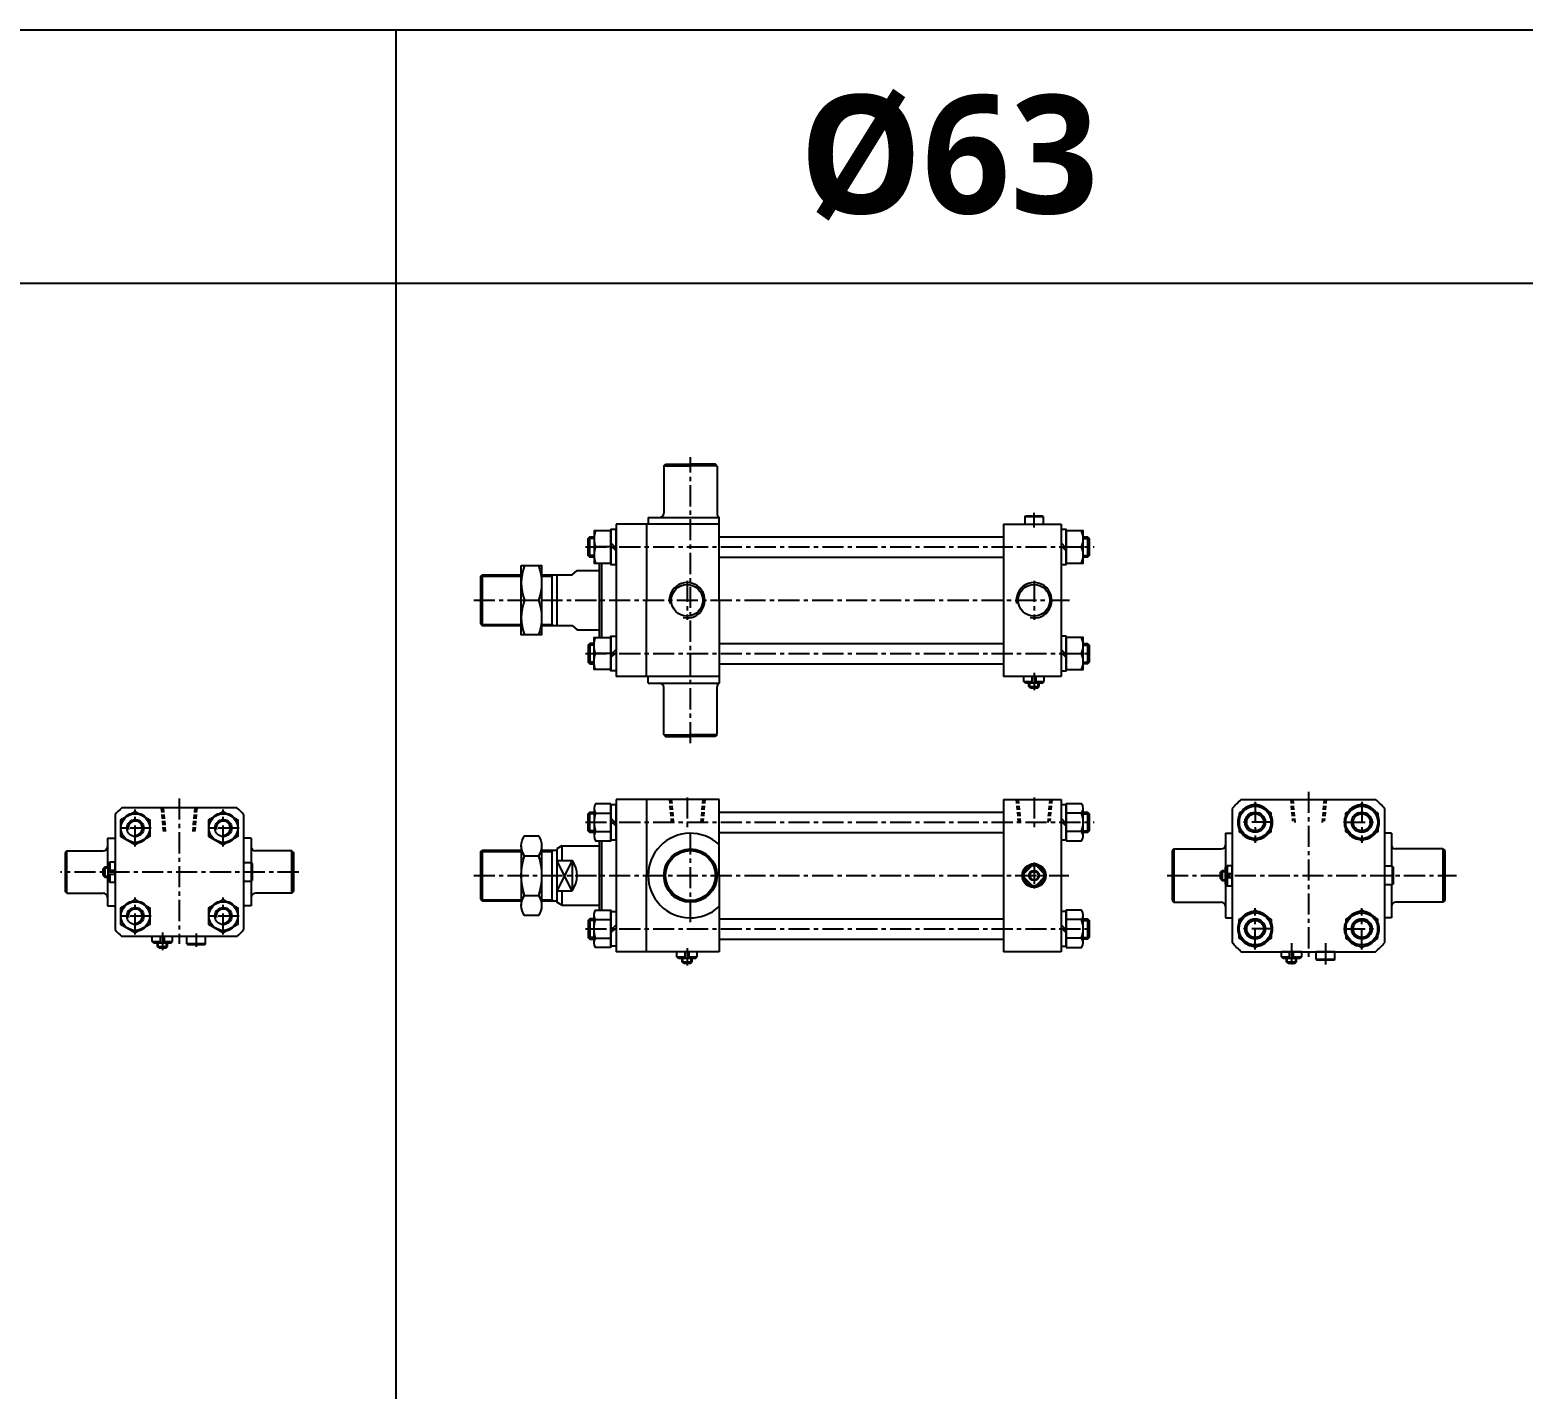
# Model space of a CAD drawing. Extents: x -819 to 29893, y -8942 to 9886.
# Drawn here: x 1222 to 2104, y 2649 to 3452 of the extents above; entities that cross this region are included whole.
import ezdxf

# ---------------------------------------------------------------- set-up
doc = ezdxf.new("R2010")
doc.units = 0
doc.header["$LTSCALE"] = 10
doc.header["$MEASUREMENT"] = 0
for name, pattern in [('CENTER', [2, 1.25, -0.25, 0.25, -0.25]), ('CENTERX2', [4, 2.5, -0.5, 0.5, -0.5]), ('HIDDEN', [0.375, 0.25, -0.125])]:
    doc.linetypes.add(name, pattern=pattern)
doc.layers.get('0').update_dxf_attribs({"linetype": 'CONTINUOUS'})
doc.layers.get('DEFPOINTS').update_dxf_attribs({"linetype": 'CONTINUOUS'})
for name, color, linetype in [('CEN', 1, 'CENTERX2'), ('CENTER', 1, 'CENTER'), ('ML', 7, 'CONTINUOUS'), ('THIN', 3, 'CONTINUOUS')]:
    doc.layers.add(name, color=color, linetype=linetype)
doc.styles.add('문자', font='romans.shx')

msp = doc.modelspace()

# ---------------------------------------------------------------- linework, layer by layer
for p, q in [((0, 3452.3), (4840.22, 3452.3)), ((1438, 1845.54), (1438, 3452.3)), ((4840.22, 3302.3), (0, 3302.3))]:
    msp.add_line(p, q)
at = {"layer": 'CEN', "color": 1, "linetype": 'CENTER'}
for p, q in [((1319.89, 2918.15), (1319.89, 2910.27)), ((1967.05, 2912.45), (1967.05, 2898.45)), ((1987.05, 2912.45), (1987.05, 2899.45))]:
    msp.add_line(p, q, dxfattribs=at)
at = {"layer": 'CENTER'}
for p, q in [((1283.87, 2969.63), (1283.87, 2991.42)), ((1335.87, 2969.63), (1335.87, 2991.42)), ((1945.55, 2996.12), (1945.55, 2971.78)), ((2008.55, 2996.12), (2008.55, 2971.78)), ((1956.1, 2983.95), (1935, 2983.95)), ((1998, 2983.95), (2019.1, 2983.95)), ((1293.32, 2980.53), (1274.42, 2980.53)), ((1345.32, 2980.53), (1326.42, 2980.53)), ((1283.87, 2917.63), (1283.87, 2939.42)), ((1335.87, 2917.63), (1335.87, 2939.42)), ((1945.55, 2908.78), (1945.55, 2933.12)), ((2008.55, 2908.78), (2008.55, 2933.12)), ((1293.32, 2928.53), (1274.42, 2928.53)), ((1345.32, 2928.53), (1326.42, 2928.53)), ((1956.1, 2920.95), (1935, 2920.95)), ((1998, 2920.95), (2019.1, 2920.95))]:
    msp.add_line(p, q, dxfattribs=at)
at = {"layer": 'DEFPOINTS', "color": 0, "linetype": 'ByBlock'}
msp.add_point((1928.05, 2927.45), dxfattribs=at)
at = {"layer": 'ML'}
for p, q in [((1596.15, 3194.67), (1597.15, 3195.67)), ((1596.15, 3194.67), (1611.9, 3194.67)), ((1596.15, 3194.67), (1596.15, 3166.67)), ((1627.65, 3194.67), (1611.9, 3194.67)), ((1627.65, 3194.67), (1626.65, 3195.67)), ((1627.65, 3194.34), (1627.65, 3166.34)), ((1567.9, 3160.17), (1567.9, 3070.17)), ((1585.9, 3160.17), (1567.9, 3160.17)), ((1628.9, 3160.17), (1585.9, 3160.17)), ((1585.9, 3160.17), (1585.9, 3115.17)), ((1628.9, 3160.17), (1585.9, 3160.17)), ((1586.9, 3164.17), (1586.9, 3160.17)), ((1628.9, 3160.17), (1628.9, 3164.17)), ((1628.9, 3115.17), (1628.9, 3160.17)), ((1796.9, 3160.17), (1830.9, 3160.17)), ((1796.9, 3160.17), (1796.9, 3115.17)), ((1809.4, 3164.67), (1809.9, 3165.17)), ((1809.4, 3164.67), (1820.4, 3164.67)), ((1809.4, 3160.17), (1820.4, 3160.17)), ((1809.9, 3165.17), (1819.9, 3165.17)), ((1820.4, 3164.67), (1819.9, 3165.17)), ((1830.9, 3160.17), (1830.9, 3070.17)), ((1552.34, 3140.67), (1552.34, 3152.67)), ((1846.45, 3152.67), (1846.45, 3140.67)), ((1564.9, 3146.67), (1555.75, 3146.67)), ((1564.9, 3149.02), (1567.9, 3146.02)), ((1564.9, 3147.32), (1567.9, 3144.32)), ((1833.9, 3146.02), (1830.9, 3149.02)), ((1833.9, 3144.32), (1830.9, 3147.32)), ((1833.9, 3146.67), (1843.05, 3146.67)), ((1541.9, 3130.17), (1544.9, 3132.67)), ((1557.9, 3137.17), (1557.9, 3093.17)), ((1559.4, 3137.17), (1559.4, 3093.17)), ((1487.9, 3129.17), (1488.9, 3130.17)), ((1487.9, 3129.17), (1487.9, 3101.17)), ((1488.9, 3130.17), (1488.9, 3100.17)), ((1529.9, 3130.17), (1529.9, 3100.17)), ((1532.9, 3130.17), (1532.9, 3100.17)), ((1513.78, 3115.17), (1522.12, 3115.17)), ((1585.9, 3070.17), (1585.9, 3115.17)), ((1628.9, 3115.17), (1628.9, 3070.17)), ((1796.9, 3115.17), (1796.9, 3070.17)), ((1487.9, 3101.17), (1488.9, 3100.17)), ((1541.9, 3100.17), (1544.9, 3097.67)), ((1552.34, 3089.67), (1552.34, 3077.67)), ((1846.45, 3089.67), (1846.45, 3077.67)), ((1564.9, 3083.67), (1555.75, 3083.67)), ((1564.9, 3083.02), (1567.9, 3086.02)), ((1564.9, 3081.32), (1567.9, 3084.32)), ((1833.9, 3083.02), (1830.9, 3086.02)), ((1833.9, 3081.32), (1830.9, 3084.32)), ((1833.9, 3083.67), (1843.05, 3083.67)), ((1585.9, 3070.17), (1567.9, 3070.17)), ((1628.9, 3070.17), (1585.9, 3070.17)), ((1586.9, 3066.17), (1586.9, 3070.17)), ((1596.15, 3035.67), (1596.15, 3063.67)), ((1627.65, 3036.01), (1627.65, 3064.01)), ((1628.9, 3070.17), (1628.9, 3066.17)), ((1830.9, 3070.17), (1796.9, 3070.17)), ((1820.9, 3070.17), (1808.9, 3070.17)), ((1808.9, 3067.17), (1808.9, 3070.17)), ((1808.9, 3067.17), (1813.71, 3067.17)), ((1809.9, 3066.17), (1808.9, 3067.17)), ((1819.9, 3066.17), (1809.9, 3066.17)), ((1811.9, 3064.17), (1811.9, 3066.17)), ((1812.9, 3063.17), (1811.9, 3064.17)), ((1811.9, 3064.17), (1817.9, 3064.17)), ((1816.9, 3063.17), (1812.9, 3063.17)), ((1813.71, 3066.17), (1813.71, 3070.17)), ((1816.09, 3066.17), (1816.09, 3070.17)), ((1816.09, 3067.17), (1820.9, 3067.17)), ((1816.9, 3063.17), (1817.9, 3064.17)), ((1817.9, 3064.17), (1817.9, 3066.17)), ((1819.9, 3066.17), (1820.9, 3067.17)), ((1820.9, 3067.17), (1820.9, 3070.17)), ((1596.15, 3035.67), (1597.15, 3034.67)), ((1596.15, 3035.67), (1611.9, 3035.67)), ((1627.65, 3035.67), (1611.9, 3035.67)), ((1627.65, 3035.67), (1626.65, 3034.67)), ((1343.91, 2992.53), (1275.88, 2992.53)), ((1554.9, 2992.18), (1554.9, 2975.72)), ((1585.9, 2997.45), (1567.9, 2997.45)), ((1567.9, 2997.45), (1567.9, 2907.45)), ((1628.9, 2997.45), (1585.9, 2997.45)), ((1585.9, 2997.45), (1585.9, 2952.45)), ((1628.9, 2952.45), (1628.9, 2997.45)), ((1796.9, 2997.45), (1830.9, 2997.45)), ((1796.9, 2997.45), (1796.9, 2952.45)), ((1830.9, 2997.45), (1830.9, 2907.45)), ((1843.9, 2975.72), (1843.9, 2992.18)), ((1932.05, 2992.14), (1932.05, 2912.76)), ((1937.37, 2997.45), (2016.74, 2997.45)), ((2022.05, 2992.14), (2022.05, 2912.76)), ((1271.87, 2988.52), (1271.87, 2920.54)), ((1347.87, 2988.57), (1347.87, 2920.49)), ((1552.34, 2977.95), (1552.34, 2989.95)), ((1555.75, 2989.43), (1564.9, 2989.43)), ((1564.9, 2986.3), (1567.9, 2983.3)), ((1564.9, 2984.6), (1567.9, 2981.6)), ((1833.9, 2983.3), (1830.9, 2986.3)), ((1833.9, 2981.6), (1830.9, 2984.6)), ((1843.05, 2989.43), (1833.9, 2989.43)), ((1846.45, 2989.95), (1846.45, 2977.95)), ((1267.37, 2974.53), (1267.37, 2957.53)), ((1267.37, 2974.53), (1271.37, 2974.53)), ((1352.37, 2974.53), (1348.37, 2974.53)), ((1352.37, 2974.53), (1352.37, 2959.53)), ((1555.75, 2978.46), (1564.9, 2978.46)), ((1843.05, 2978.46), (1833.9, 2978.46)), ((1928.05, 2977.45), (1931.55, 2977.45)), ((1928.05, 2977.45), (1928.05, 2970.7)), ((2026.05, 2977.45), (2022.55, 2977.45)), ((2026.05, 2977.45), (2026.05, 2957.95)), ((1243.37, 2967.03), (1242.37, 2966.03)), ((1242.37, 2966.03), (1242.37, 2943.03)), ((1243.37, 2967.03), (1264.87, 2967.03)), ((1243.37, 2942.03), (1243.37, 2967.03)), ((1376.37, 2967.03), (1354.87, 2967.03)), ((1376.37, 2942.03), (1376.37, 2967.03)), ((1376.37, 2967.03), (1377.37, 2966.03)), ((1377.37, 2966.03), (1377.37, 2943.03)), ((1487.9, 2966.45), (1488.9, 2967.45)), ((1487.9, 2966.45), (1487.9, 2938.45)), ((1488.9, 2967.45), (1488.9, 2937.45)), ((1511.95, 2970.07), (1511.95, 2934.83)), ((1523.95, 2970.07), (1523.95, 2934.83)), ((1529.9, 2967.45), (1529.9, 2937.45)), ((1535.9, 2969.95), (1532.9, 2968.22)), ((1532.9, 2968.22), (1532.9, 2936.68)), ((1535.9, 2969.95), (1535.9, 2961.46)), ((1557.9, 2972.98), (1557.9, 2931.92)), ((1559.4, 2972.98), (1559.4, 2931.92)), ((1897.55, 2968.2), (1896.55, 2967.2)), ((1896.55, 2967.2), (1896.55, 2937.7)), ((1897.55, 2968.2), (1925.55, 2968.2)), ((1897.55, 2968.2), (1897.55, 2936.7)), ((1928.05, 2970.7), (1928.05, 2927.45)), ((2056.55, 2968.2), (2028.55, 2968.2)), ((2056.55, 2968.2), (2056.55, 2936.7)), ((2056.55, 2968.2), (2057.55, 2967.2)), ((2057.55, 2967.2), (2057.55, 2937.7)), ((1264.87, 2956.53), (1265.87, 2957.53)), ((1264.87, 2952.53), (1264.87, 2956.53)), ((1265.87, 2957.53), (1265.87, 2951.53)), ((1265.87, 2957.53), (1267.87, 2957.53)), ((1267.87, 2959.53), (1268.87, 2960.53)), ((1267.87, 2949.53), (1267.87, 2959.53)), ((1268.87, 2960.53), (1268.87, 2955.72)), ((1268.87, 2960.53), (1271.87, 2960.53)), ((1271.87, 2948.53), (1271.87, 2960.53)), ((1352.37, 2960.03), (1352.37, 2949.03)), ((1352.37, 2960.03), (1352.87, 2959.53)), ((1352.87, 2959.53), (1352.87, 2949.53)), ((1513.77, 2964.2), (1522.13, 2964.2)), ((1532.9, 2961.46), (1541.9, 2961.46)), ((1541.9, 2961.46), (1541.9, 2943.44)), ((1813.71, 2958.33), (1809.02, 2953.64)), ((1816.09, 2958.33), (1820.78, 2953.64)), ((1928.05, 2957.45), (1929.05, 2958.45)), ((1928.05, 2947.45), (1928.05, 2957.45)), ((1929.05, 2958.45), (1932.05, 2958.45)), ((1929.05, 2958.45), (1929.05, 2953.64)), ((1932.05, 2946.45), (1932.05, 2958.45)), ((2022.05, 2957.95), (2022.05, 2946.95)), ((2026.55, 2957.95), (2026.55, 2946.95)), ((2026.55, 2957.95), (2027.05, 2957.45)), ((2027.05, 2957.45), (2027.05, 2947.45)), ((1264.87, 2952.53), (1265.87, 2951.53)), ((1265.87, 2951.53), (1267.87, 2951.53)), ((1267.37, 2951.53), (1267.37, 2934.53)), ((1267.87, 2955.72), (1271.87, 2955.72)), ((1267.87, 2953.34), (1271.87, 2953.34)), ((1267.87, 2949.53), (1268.87, 2948.53)), ((1268.87, 2953.34), (1268.87, 2948.53)), ((1268.87, 2948.53), (1271.87, 2948.53)), ((1352.37, 2949.03), (1352.87, 2949.53)), ((1352.37, 2949.53), (1352.37, 2934.53)), ((1585.9, 2907.45), (1585.9, 2952.45)), ((1628.9, 2952.45), (1628.9, 2907.45)), ((1796.9, 2952.45), (1796.9, 2907.45)), ((1809.02, 2951.26), (1813.71, 2946.57)), ((1820.78, 2951.26), (1816.09, 2946.57)), ((1925.05, 2954.45), (1926.05, 2955.45)), ((1925.05, 2950.45), (1925.05, 2954.45)), ((1925.05, 2950.45), (1926.05, 2949.45)), ((1926.05, 2955.45), (1926.05, 2949.45)), ((1926.05, 2955.45), (1928.05, 2955.45)), ((1926.05, 2949.45), (1928.05, 2949.45)), ((1928.05, 2953.64), (1932.05, 2953.64)), ((1928.05, 2951.26), (1932.05, 2951.26)), ((1928.05, 2947.45), (1929.05, 2946.45)), ((1929.05, 2951.26), (1929.05, 2946.45)), ((2026.55, 2946.95), (2027.05, 2947.45)), ((1243.37, 2942.03), (1242.37, 2943.03)), ((1243.37, 2942.03), (1264.87, 2942.03)), ((1376.37, 2942.03), (1354.87, 2942.03)), ((1376.37, 2942.03), (1377.37, 2943.03)), ((1487.9, 2938.45), (1488.9, 2937.45)), ((1513.77, 2940.7), (1522.13, 2940.7)), ((1532.9, 2943.44), (1541.9, 2943.44)), ((1535.9, 2943.44), (1535.9, 2934.95)), ((1929.05, 2946.45), (1932.05, 2946.45)), ((2026.05, 2946.95), (2026.05, 2927.45)), ((1267.37, 2934.53), (1271.37, 2934.53)), ((1352.37, 2934.53), (1348.37, 2934.53)), ((1535.9, 2934.95), (1532.9, 2936.68)), ((1896.55, 2937.7), (1897.55, 2936.7)), ((1897.55, 2936.7), (1925.55, 2936.7)), ((2056.55, 2936.7), (2028.55, 2936.7)), ((2057.55, 2937.7), (2056.55, 2936.7)), ((1552.34, 2926.95), (1552.34, 2914.95)), ((1554.9, 2912.72), (1554.9, 2929.18)), ((1555.75, 2926.43), (1564.9, 2926.43)), ((1564.9, 2920.3), (1567.9, 2923.3)), ((1564.9, 2918.6), (1567.9, 2921.6)), ((1833.9, 2920.3), (1830.9, 2923.3)), ((1833.9, 2918.6), (1830.9, 2921.6)), ((1843.05, 2926.43), (1833.9, 2926.43)), ((1843.9, 2912.72), (1843.9, 2929.18)), ((1846.45, 2926.95), (1846.45, 2914.95)), ((1928.05, 2927.45), (1931.55, 2927.45)), ((2026.05, 2927.45), (2022.55, 2927.45)), ((1343.91, 2916.53), (1275.88, 2916.53)), ((1305.89, 2916.53), (1293.89, 2916.53)), ((1293.89, 2913.53), (1293.89, 2916.53)), ((1294.89, 2912.53), (1293.89, 2913.53)), ((1293.89, 2913.53), (1298.7, 2913.53)), ((1304.89, 2912.53), (1294.89, 2912.53)), ((1296.89, 2910.53), (1296.89, 2912.53)), ((1298.7, 2912.53), (1298.7, 2916.53)), ((1301.08, 2912.53), (1301.08, 2916.53)), ((1301.08, 2913.53), (1305.89, 2913.53)), ((1302.89, 2910.53), (1302.89, 2912.53)), ((1304.89, 2912.53), (1305.89, 2913.53)), ((1305.89, 2913.53), (1305.89, 2916.53)), ((1325.39, 2912.03), (1314.39, 2912.03)), ((1314.39, 2912.03), (1314.89, 2911.53)), ((1325.39, 2912.03), (1324.89, 2911.53)), ((1555.75, 2915.46), (1564.9, 2915.46)), ((1843.05, 2915.46), (1833.9, 2915.46)), ((1296.89, 2910.53), (1302.89, 2910.53)), ((1297.89, 2909.53), (1296.89, 2910.53)), ((1301.89, 2909.53), (1297.89, 2909.53)), ((1301.89, 2909.53), (1302.89, 2910.53)), ((1324.89, 2911.53), (1314.89, 2911.53)), ((1585.9, 2907.45), (1567.9, 2907.45)), ((1628.9, 2907.45), (1585.9, 2907.45)), ((1615.9, 2907.45), (1603.9, 2907.45)), ((1603.9, 2904.45), (1603.9, 2907.45)), ((1603.9, 2904.45), (1608.71, 2904.45)), ((1604.9, 2903.45), (1603.9, 2904.45)), ((1614.9, 2903.45), (1604.9, 2903.45)), ((1606.9, 2901.45), (1606.9, 2903.45)), ((1608.71, 2903.45), (1608.71, 2907.45)), ((1611.09, 2903.45), (1611.09, 2907.45)), ((1611.09, 2904.45), (1615.9, 2904.45)), ((1612.9, 2901.45), (1612.9, 2903.45)), ((1614.9, 2903.45), (1615.9, 2904.45)), ((1615.9, 2904.45), (1615.9, 2907.45)), ((1830.9, 2907.45), (1796.9, 2907.45)), ((1937.37, 2907.45), (2016.74, 2907.45)), ((1961.05, 2904.45), (1961.05, 2907.45)), ((1973.05, 2907.45), (1961.05, 2907.45)), ((1961.05, 2904.45), (1965.86, 2904.45)), ((1962.05, 2903.45), (1961.05, 2904.45)), ((1972.05, 2903.45), (1962.05, 2903.45)), ((1964.05, 2901.45), (1964.05, 2903.45)), ((1965.86, 2903.45), (1965.86, 2907.45)), ((1968.24, 2903.45), (1968.24, 2907.45)), ((1968.24, 2904.45), (1973.05, 2904.45)), ((1970.05, 2901.45), (1970.05, 2903.45)), ((1972.05, 2903.45), (1973.05, 2904.45)), ((1973.05, 2904.45), (1973.05, 2907.45)), ((1992.55, 2907.45), (1981.55, 2907.45)), ((1992.55, 2902.95), (1981.55, 2902.95)), ((1981.55, 2902.95), (1982.05, 2902.45)), ((1992.55, 2902.95), (1992.05, 2902.45)), ((1607.9, 2900.45), (1606.9, 2901.45)), ((1606.9, 2901.45), (1612.9, 2901.45)), ((1611.9, 2900.45), (1607.9, 2900.45)), ((1611.9, 2900.45), (1612.9, 2901.45)), ((1964.05, 2901.45), (1970.05, 2901.45)), ((1965.05, 2900.45), (1964.05, 2901.45)), ((1969.05, 2900.45), (1965.05, 2900.45)), ((1969.05, 2900.45), (1970.05, 2901.45)), ((1992.05, 2902.45), (1982.05, 2902.45))]:
    msp.add_line(p, q, dxfattribs=at)
at = {"layer": 'ML', "color": 7, "linetype": 'Continuous'}
for p, q in [((1597.15, 3195.67), (1611.9, 3195.67)), ((1626.65, 3195.67), (1611.9, 3195.67)), ((1586.9, 3164.17), (1628.9, 3164.17)), ((1809.4, 3164.67), (1809.4, 3160.17)), ((1820.4, 3164.67), (1820.4, 3160.17)), ((1628.9, 3152.67), (1796.9, 3152.67)), ((1544.9, 3132.67), (1557.9, 3132.67)), ((1628.9, 3140.67), (1796.9, 3140.67)), ((1488.9, 3130.17), (1511.95, 3130.17)), ((1523.95, 3130.17), (1541.9, 3130.17)), ((1488.9, 3100.17), (1511.95, 3100.17)), ((1523.95, 3100.17), (1541.9, 3100.17)), ((1544.9, 3097.67), (1557.9, 3097.67)), ((1628.9, 3089.67), (1796.9, 3089.67)), ((1628.9, 3077.67), (1796.9, 3077.67)), ((1586.9, 3066.17), (1628.9, 3066.17)), ((1597.15, 3034.67), (1611.9, 3034.67)), ((1626.65, 3034.67), (1611.9, 3034.67)), ((1628.9, 2989.95), (1796.9, 2989.95)), ((1628.9, 2977.95), (1796.9, 2977.95)), ((1488.9, 2967.45), (1511.95, 2967.45)), ((1523.95, 2967.45), (1532.9, 2967.45)), ((1535.9, 2969.95), (1557.9, 2969.95)), ((1352.37, 2960.03), (1347.87, 2960.03)), ((2026.55, 2957.95), (2022.05, 2957.95)), ((1352.37, 2949.03), (1347.87, 2949.03)), ((2026.55, 2946.95), (2022.05, 2946.95)), ((1488.9, 2937.45), (1511.95, 2937.45)), ((1523.95, 2937.45), (1532.9, 2937.45)), ((1535.9, 2934.95), (1557.9, 2934.95)), ((1628.9, 2926.95), (1796.9, 2926.95)), ((1314.39, 2912.03), (1314.39, 2916.53)), ((1325.39, 2912.03), (1325.39, 2916.53)), ((1628.9, 2914.95), (1796.9, 2914.95)), ((1981.55, 2902.95), (1981.55, 2907.45)), ((1992.55, 2902.95), (1992.55, 2907.45))]:
    msp.add_line(p, q, dxfattribs=at)
at = {"layer": 'ML', "color": 1, "linetype": 'CENTER'}
for p, q in [((1611.9, 3030.65), (1611.9, 3199.7)), ((1814.9, 3158.16), (1814.9, 3166.86)), ((1549.82, 3146.67), (1850.43, 3146.67)), ((1609.9, 3126.7), (1609.9, 3103.65)), ((1814.9, 3126.7), (1814.9, 3103.65)), ((1483.81, 3115.17), (1835.83, 3115.17)), ((1549.82, 3083.67), (1849.49, 3083.67)), ((1814.9, 3072.37), (1814.9, 3062.02)), ((1977.05, 3001.95), (1977.05, 2902.95)), ((1309.87, 2998.03), (1309.87, 2912.17)), ((1609.9, 2998.62), (1609.9, 2980.43)), ((1814.9, 2998.62), (1814.9, 2978.88)), ((1549.82, 2983.95), (1850.43, 2983.95)), ((1611.9, 2924.95), (1611.9, 2979.95)), ((1814.9, 2960.15), (1814.9, 2944.75)), ((1380.42, 2954.53), (1239.72, 2954.53)), ((1483.81, 2952.45), (1835.51, 2952.45)), ((1893.5, 2952.45), (2064.5, 2952.45)), ((1549.82, 2920.95), (1849.49, 2920.95)), ((1299.89, 2918.72), (1299.89, 2908.37)), ((1609.9, 2909.64), (1609.9, 2899.29))]:
    msp.add_line(p, q, dxfattribs=at)
at = {"layer": 'ML', "color": 2, "linetype": 'Continuous'}
for p, q in [((1488.15, 3129.42), (1511.95, 3129.42)), ((1523.95, 3129.42), (1529.9, 3129.42)), ((1488.15, 3100.92), (1511.95, 3100.92)), ((1523.95, 3100.92), (1529.9, 3100.92)), ((1488.15, 2966.7), (1511.95, 2966.7)), ((1523.95, 2966.7), (1529.9, 2966.7)), ((1488.15, 2938.2), (1511.95, 2938.2)), ((1523.95, 2938.2), (1529.9, 2938.2))]:
    msp.add_line(p, q, dxfattribs=at)
at = {"layer": 'ML', "color": 2}
for p, q in [((1529.9, 3129.42), (1531.2, 3130.17)), ((1529.9, 3100.92), (1531.2, 3100.17)), ((1812.4, 3063.67), (1812.4, 3066.17)), ((1817.4, 3063.67), (1817.4, 3066.17)), ((1529.9, 2966.7), (1531.2, 2967.45)), ((1265.37, 2957.03), (1267.87, 2957.03)), ((1541.9, 2961.46), (1532.9, 2943.44)), ((1541.9, 2943.44), (1532.9, 2961.46)), ((1265.37, 2952.03), (1267.87, 2952.03)), ((1925.55, 2954.95), (1928.05, 2954.95)), ((1925.55, 2949.95), (1928.05, 2949.95)), ((1529.9, 2938.2), (1531.2, 2937.45)), ((1297.39, 2910.03), (1297.39, 2912.53)), ((1302.39, 2910.03), (1302.39, 2912.53)), ((1607.4, 2900.95), (1607.4, 2903.45)), ((1612.4, 2900.95), (1612.4, 2903.45)), ((1964.55, 2900.95), (1964.55, 2903.45)), ((1969.55, 2900.95), (1969.55, 2903.45))]:
    msp.add_line(p, q, dxfattribs=at)
at = {"layer": 'ML', "color": 6, "linetype": 'HIDDEN'}
for p, q in [((1300.62, 2978.53), (1299.39, 2992.53)), ((1301.78, 2978.53), (1300.55, 2992.53)), ((1317.96, 2978.53), (1319.18, 2992.53)), ((1319.12, 2978.53), (1320.35, 2992.53)), ((1599.42, 2997.45), (1600.54, 2984.61)), ((1600.58, 2997.45), (1601.81, 2983.45)), ((1619.21, 2997.45), (1617.99, 2983.45)), ((1620.38, 2997.45), (1619.25, 2984.61)), ((1804.42, 2997.45), (1805.54, 2984.61)), ((1805.58, 2997.45), (1806.81, 2983.45)), ((1824.21, 2997.45), (1822.99, 2983.45)), ((1825.38, 2997.45), (1824.25, 2984.61)), ((1966.58, 2997.45), (1967.7, 2984.61)), ((1967.74, 2997.45), (1968.96, 2983.45)), ((1986.37, 2997.45), (1985.14, 2983.45)), ((1987.53, 2997.45), (1986.41, 2984.61))]:
    msp.add_line(p, q, dxfattribs=at)
at = {"layer": 'ML'}
for points in [[(1554.9, 3140.67), (1552.34, 3140.67), (1551.4, 3141.62), (1551.4, 3151.73), (1552.34, 3152.67), (1554.9, 3152.67)], [(1567.9, 3136.37), (1567.9, 3156.97), (1564.9, 3156.97), (1564.9, 3136.37), (1567.9, 3136.37)], [(1830.9, 3156.97), (1830.9, 3136.37), (1833.9, 3136.37), (1833.9, 3156.97), (1830.9, 3156.97)], [(1843.9, 3152.67), (1846.45, 3152.67), (1847.4, 3151.73), (1847.4, 3141.62), (1846.45, 3140.67), (1843.9, 3140.67)], [(1554.9, 3089.67), (1552.34, 3089.67), (1551.4, 3088.73), (1551.4, 3078.62), (1552.34, 3077.67), (1554.9, 3077.67)], [(1567.9, 3093.97), (1567.9, 3073.37), (1564.9, 3073.37), (1564.9, 3093.97), (1567.9, 3093.97)], [(1830.9, 3093.97), (1830.9, 3073.37), (1833.9, 3073.37), (1833.9, 3093.97), (1830.9, 3093.97)], [(1843.9, 3089.67), (1846.45, 3089.67), (1847.4, 3088.73), (1847.4, 3078.62), (1846.45, 3077.67), (1843.9, 3077.67)], [(1567.9, 2973.65), (1567.9, 2994.25), (1564.9, 2994.25), (1564.9, 2973.65), (1567.9, 2973.65)], [(1830.9, 2994.25), (1830.9, 2973.65), (1833.9, 2973.65), (1833.9, 2994.25), (1830.9, 2994.25)], [(1936.05, 2989.43), (1936.05, 2978.46), (1945.55, 2972.98), (1955.05, 2978.46), (1955.05, 2989.43), (1945.55, 2994.92), (1936.05, 2989.43)], [(2018.05, 2989.43), (2018.05, 2978.46), (2008.55, 2972.98), (1999.05, 2978.46), (1999.05, 2989.43), (2008.55, 2994.92), (2018.05, 2989.43)], [(1275.37, 2975.62), (1275.37, 2985.44), (1283.87, 2990.34), (1292.37, 2985.44), (1292.37, 2975.62), (1283.87, 2970.71), (1275.37, 2975.62)], [(1327.37, 2975.62), (1327.37, 2985.44), (1335.87, 2990.34), (1344.37, 2985.44), (1344.37, 2975.62), (1335.87, 2970.71), (1327.37, 2975.62)], [(1554.9, 2977.95), (1552.34, 2977.95), (1551.4, 2978.9), (1551.4, 2989), (1552.34, 2989.95), (1554.9, 2989.95)], [(1843.9, 2989.95), (1846.45, 2989.95), (1847.4, 2989), (1847.4, 2978.9), (1846.45, 2977.95), (1843.9, 2977.95)], [(1275.37, 2923.62), (1275.37, 2933.44), (1283.87, 2938.34), (1292.37, 2933.44), (1292.37, 2923.62), (1283.87, 2918.71), (1275.37, 2923.62)], [(1327.37, 2923.62), (1327.37, 2933.44), (1335.87, 2938.34), (1344.37, 2933.44), (1344.37, 2923.62), (1335.87, 2918.71), (1327.37, 2923.62)], [(1567.9, 2931.25), (1567.9, 2910.65), (1564.9, 2910.65), (1564.9, 2931.25), (1567.9, 2931.25)], [(1830.9, 2931.25), (1830.9, 2910.65), (1833.9, 2910.65), (1833.9, 2931.25), (1830.9, 2931.25)], [(1936.05, 2915.46), (1936.05, 2926.43), (1945.55, 2931.92), (1955.05, 2926.43), (1955.05, 2915.46), (1945.55, 2909.98), (1936.05, 2915.46)], [(2018.05, 2915.46), (2018.05, 2926.43), (2008.55, 2931.92), (1999.05, 2926.43), (1999.05, 2915.46), (2008.55, 2909.98), (2018.05, 2915.46)], [(1554.9, 2926.95), (1552.34, 2926.95), (1551.4, 2926), (1551.4, 2915.9), (1552.34, 2914.95), (1554.9, 2914.95)], [(1843.9, 2926.95), (1846.45, 2926.95), (1847.4, 2926), (1847.4, 2915.9), (1846.45, 2914.95), (1843.9, 2914.95)]]:
    msp.add_lwpolyline(points, dxfattribs=at)
for points in [[(1564.9, 3156.17), (1554.9, 3156.17), (1554.9, 3137.17), (1564.9, 3137.17)], [(1833.9, 3137.17), (1843.9, 3137.17), (1843.9, 3156.17), (1833.9, 3156.17)], [(1511.95, 3135.67), (1523.96, 3135.67), (1523.96, 3094.67), (1511.95, 3094.67)], [(1564.9, 3074.17), (1554.9, 3074.17), (1554.9, 3093.17), (1564.9, 3093.17)], [(1833.9, 3074.17), (1843.9, 3074.17), (1843.9, 3093.17), (1833.9, 3093.17)]]:
    msp.add_lwpolyline(points, close=True, dxfattribs=at)
for points in [[(1555.75, 3156.17, 0.178633), (1555.75, 3146.67, 0.178633), (1555.75, 3137.17)], [(1843.05, 3137.17, 0.178633), (1843.05, 3146.67, 0.178633), (1843.05, 3156.17)], [(1513.78, 3135.67, 0.178633), (1513.78, 3115.17, 0.178633), (1513.78, 3094.67)], [(1522.12, 3135.67, -0.178633), (1522.12, 3115.17, -0.178633), (1522.12, 3094.67)], [(1555.75, 3074.17, -0.178633), (1555.75, 3083.67, -0.178633), (1555.75, 3093.17)], [(1843.05, 3074.17, 0.178633), (1843.05, 3083.67, 0.178633), (1843.05, 3093.17)], [(1564.9, 2994.92), (1555.75, 2994.92, 0.309401), (1555.75, 2989.43, 0.154701), (1555.75, 2978.46, 0.309401), (1555.75, 2972.98), (1564.9, 2972.98), (1564.9, 2994.92)], [(1833.9, 2972.98), (1843.05, 2972.98, 0.309401), (1843.05, 2978.46, 0.154701), (1843.05, 2989.43, 0.309401), (1843.05, 2994.92), (1833.9, 2994.92), (1833.9, 2972.98)], [(1513.77, 2964.2, -0.309401), (1513.77, 2975.95), (1522.13, 2975.95, -0.309401), (1522.13, 2964.2, -0.154701), (1522.13, 2940.7, -0.309401), (1522.13, 2928.95), (1513.77, 2928.95, -0.309401), (1513.77, 2940.7, -0.154701), (1513.77, 2964.2, 0.178633)], [(1564.9, 2909.98), (1555.75, 2909.98, -0.309401), (1555.75, 2915.46, -0.154701), (1555.75, 2926.43, -0.309401), (1555.75, 2931.92), (1564.9, 2931.92), (1564.9, 2909.98)], [(1833.9, 2909.98), (1843.05, 2909.98, 0.309401), (1843.05, 2915.46, 0.154701), (1843.05, 2926.43, 0.309401), (1843.05, 2931.92), (1833.9, 2931.92), (1833.9, 2909.98)]]:
    msp.add_lwpolyline(points, format="xyb", dxfattribs=at)
for centre, radius in [((1609.9, 3115.17), 9.32), ((1814.9, 3115.17), 9.32), ((1945.55, 2983.95), 9.5), ((2008.55, 2983.95), 9.5), ((1283.87, 2980.53), 8.5), ((1283.87, 2980.53), 5), ((1335.87, 2980.53), 8.5), ((1335.87, 2980.53), 5), ((1945.55, 2983.95), 6), ((2008.55, 2983.95), 6), ((1611.9, 2952.45), 15.75), ((1611.9, 2952.45), 14.75), ((1814.9, 2952.45), 7), ((1814.9, 2952.45), 6), ((1814.9, 2952.45), 3), ((1283.87, 2928.53), 8.5), ((1283.87, 2928.53), 5), ((1335.87, 2928.53), 8.5), ((1335.87, 2928.53), 5), ((1945.55, 2920.95), 9.5), ((2008.55, 2920.95), 9.5), ((1945.55, 2920.95), 6), ((2008.55, 2920.95), 6)]:
    msp.add_circle(centre, radius, dxfattribs=at)
at = {"layer": 'ML', "color": 2}
for centre, radius in [((1945.55, 2983.95), 5.05), ((2008.55, 2983.95), 5.05), ((1814.9, 2952.45), 2.5), ((1945.55, 2920.95), 5.05), ((2008.55, 2920.95), 5.05)]:
    msp.add_circle(centre, radius, dxfattribs=at)
at = {"layer": 'ML'}
for centre, radius, start, end in [((1593.65, 3166.67), 2.5, 270, 0), ((1630.15, 3166.34), 2.5, 180, 240), ((1593.65, 3063.67), 2.5, 0, 90), ((1630.15, 3064.01), 2.5, 120, 180), ((1309.89, 2954.53), 51, 131.83248, 138.20623), ((1309.89, 2954.53), 51, 41.87116, 48.16752), ((1977.05, 2952.45), 60, 131.40962, 138.59038), ((1945.55, 2983.95), 10.3, 97.26914, 142.73086), ((1945.55, 2983.95), 10.3, 37.26914, 82.73086), ((2008.55, 2983.95), 10.3, 97.26914, 142.73086), ((2008.55, 2983.95), 10.3, 37.26914, 82.73086), ((1977.05, 2952.45), 60, 41.40962, 48.59038), ((1283.87, 2980.53), 8.8, 104.99629, 135.00371), ((1283.87, 2980.53), 8.8, 44.99629, 75.00371), ((1283.87, 2980.53), 8.8, 344.99629, 15.00371), ((1335.87, 2980.53), 8.8, 104.99629, 135.00371), ((1335.87, 2980.53), 8.8, 44.99629, 75.00371), ((1335.87, 2980.53), 8.8, 344.99629, 15.00371), ((1945.55, 2983.95), 10.3, 157.26914, 202.73086), ((1945.55, 2983.95), 10.3, 337.26914, 22.73086), ((2008.55, 2983.95), 10.3, 157.26914, 202.73086), ((2008.55, 2983.95), 10.3, 337.26914, 22.73086), ((1271.37, 2975.03), 0.5, 270, 0), ((1283.87, 2980.53), 8.8, 284.99629, 315.00371), ((1335.87, 2980.53), 8.8, 284.99629, 315.00371), ((1348.37, 2975.03), 0.5, 180, 270), ((1611.9, 2952.45), 25, 47.15636, 312.84364), ((1931.55, 2977.95), 0.5, 270, 0), ((1945.55, 2983.95), 10.3, 217.26914, 262.73086), ((1945.55, 2983.95), 10.3, 277.26914, 322.73086), ((2008.55, 2983.95), 10.3, 217.26914, 262.73086), ((2008.55, 2983.95), 10.3, 277.26914, 322.73086), ((2022.55, 2977.95), 0.5, 180, 270), ((1264.87, 2969.53), 2.5, 270, 0), ((1354.87, 2969.53), 2.5, 180, 270), ((1925.55, 2970.7), 2.5, 270, 0), ((2028.55, 2970.7), 2.5, 180, 270), ((1529.86, 2952.45), 15.04, 323.18304, 36.81696), ((1264.87, 2939.53), 2.5, 0, 90), ((1354.87, 2939.53), 2.5, 90, 180), ((1271.37, 2934.03), 0.5, 0, 90), ((1283.87, 2928.53), 8.8, 104.99629, 135.00371), ((1283.87, 2928.53), 8.8, 44.99629, 75.00371), ((1283.87, 2928.53), 8.8, 344.99629, 15.00371), ((1335.87, 2928.53), 8.8, 104.99629, 135.00371), ((1335.87, 2928.53), 8.8, 44.99629, 75.00371), ((1335.87, 2928.53), 8.8, 344.99629, 15.00371), ((1348.37, 2934.03), 0.5, 90, 180), ((1925.55, 2934.2), 2.5, 0, 90), ((1945.55, 2920.95), 10.3, 97.26914, 142.73086), ((1945.55, 2920.95), 10.3, 37.26914, 82.73086), ((2008.55, 2920.95), 10.3, 97.26914, 142.73086), ((2008.55, 2920.95), 10.3, 37.26914, 82.73086), ((2028.55, 2934.2), 2.5, 90, 180), ((1283.87, 2928.53), 8.8, 284.99629, 315.00371), ((1335.87, 2928.53), 8.8, 284.99629, 315.00371), ((1931.55, 2926.95), 0.5, 0, 90), ((1945.55, 2920.95), 10.3, 157.26914, 202.73086), ((1945.55, 2920.95), 10.3, 337.26914, 22.73086), ((2008.55, 2920.95), 10.3, 157.26914, 202.73086), ((2008.55, 2920.95), 10.3, 337.26914, 22.73086), ((2022.55, 2926.95), 0.5, 90, 180), ((1309.89, 2954.53), 51, 221.79377, 228.16752), ((1309.89, 2954.53), 51, 311.83248, 318.12884), ((1977.05, 2952.45), 60, 221.40962, 228.59038), ((1945.55, 2920.95), 10.3, 217.26914, 262.73086), ((1945.55, 2920.95), 10.3, 277.26914, 322.73086), ((2008.55, 2920.95), 10.3, 217.26914, 262.73086), ((2008.55, 2920.95), 10.3, 277.26914, 322.73086), ((1977.05, 2952.45), 60, 311.40962, 318.59038)]:
    msp.add_arc(centre, radius, start, end, dxfattribs=at)
at = {"layer": 'ML', "color": 2}
for centre, radius, start, end in [((1609.9, 3115.17), 10.48, 257.71315, 191.04314), ((1814.9, 3115.17), 10.48, 257.71315, 191.04314), ((1283.87, 2980.53), 4.19, 259.50169, 192.71383), ((1335.87, 2980.53), 4.19, 259.50169, 192.71383), ((1814.9, 2952.45), 6.5, 262.19096, 185.6433), ((1283.87, 2928.53), 4.19, 259.50169, 192.71383), ((1335.87, 2928.53), 4.19, 259.50169, 192.71383)]:
    msp.add_arc(centre, radius, start, end, dxfattribs=at)
at = {"layer": 'THIN', "color": 2}
for p, q in [((1554.9, 3151.73), (1551.4, 3151.73)), ((1843.9, 3151.73), (1847.4, 3151.73)), ((1554.9, 3141.62), (1551.4, 3141.62)), ((1843.9, 3141.62), (1847.4, 3141.62)), ((1554.9, 3088.73), (1551.4, 3088.73)), ((1843.9, 3088.73), (1847.4, 3088.73)), ((1554.9, 3078.62), (1551.4, 3078.62)), ((1843.9, 3078.62), (1847.4, 3078.62)), ((1554.9, 2989), (1551.4, 2989)), ((1843.9, 2989), (1847.4, 2989)), ((1554.9, 2978.9), (1551.4, 2978.9)), ((1843.9, 2978.9), (1847.4, 2978.9)), ((1554.9, 2926), (1551.4, 2926)), ((1843.9, 2926), (1847.4, 2926)), ((1554.9, 2915.9), (1551.4, 2915.9)), ((1843.9, 2915.9), (1847.4, 2915.9))]:
    msp.add_line(p, q, dxfattribs=at)

# ---------------------------------------------------------------- texts
at = {"insert": (1676.23, 3413.8), "char_height": 70, "attachment_point": 1, "style": '문자'}
msp.add_mtext_dynamic_manual_height_columns('{\\fMalgun Gothic|b1|i0|c129|p50;%%C63}', width=124.5326, gutter_width=16, heights=[0], dxfattribs=at)

doc.saveas('drawing.dxf')
